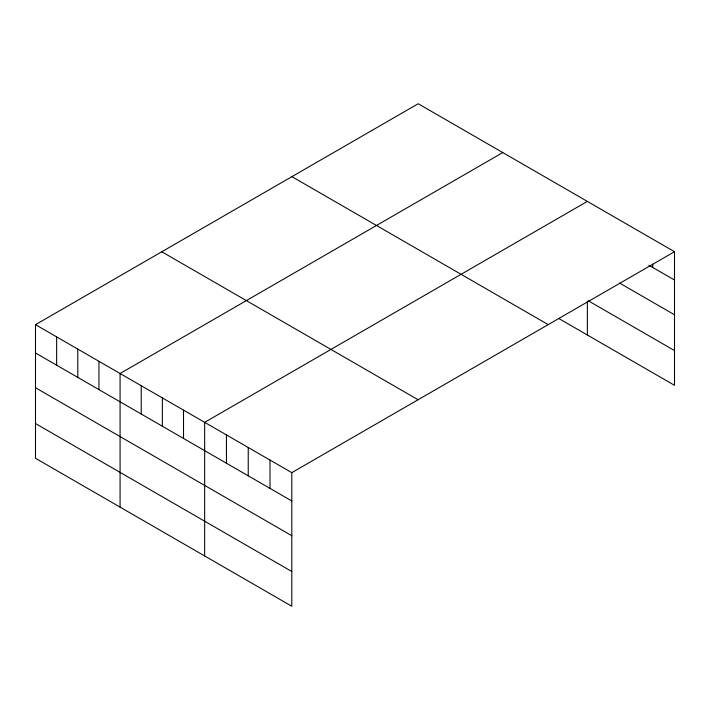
<?xml version="1.0" encoding="UTF-8"?>
<svg xmlns="http://www.w3.org/2000/svg" width="710" height="710" viewBox="0 0 710 710"><rect width="100%" height="100%" fill="white"/><g stroke="black" fill="none" stroke-linecap="round" stroke-linejoin="round"><path stroke-width="1.06" d="M674.5 251.713L291.801 472.656L291.801 606.26L35.5 458.287L35.5 324.683L418.199 103.74L674.5 251.713L674.5 385.317L558.859 318.55M502.778 152.57L120.079 373.513L120.079 507.117M587.356 201.4L204.657 422.352L204.657 555.948M648.922 265.256L674.5 280.015M619.564 283.05L674.5 314.77M588.306 300.8L674.5 350.571M291.908 176.648L548.209 324.621M161.791 251.775L418.092 399.748M35.5 324.683L291.801 472.656M35.5 352.985L291.801 500.967M35.5 387.74L291.801 535.713M35.5 423.542L291.801 571.514M652.712 264.173L652.712 267.439M587.356 301.342L587.356 335.005M270.022 460.08L270.022 488.382M248.234 447.504L248.234 475.806M226.446 434.928L226.446 463.231M183.517 410.14L183.517 438.443M162.368 397.928L162.368 426.24M141.228 385.725L141.228 414.028M98.939 361.31L98.939 389.612M77.789 349.098L77.789 377.409M56.649 336.895L56.649 365.197"/></g></svg>
